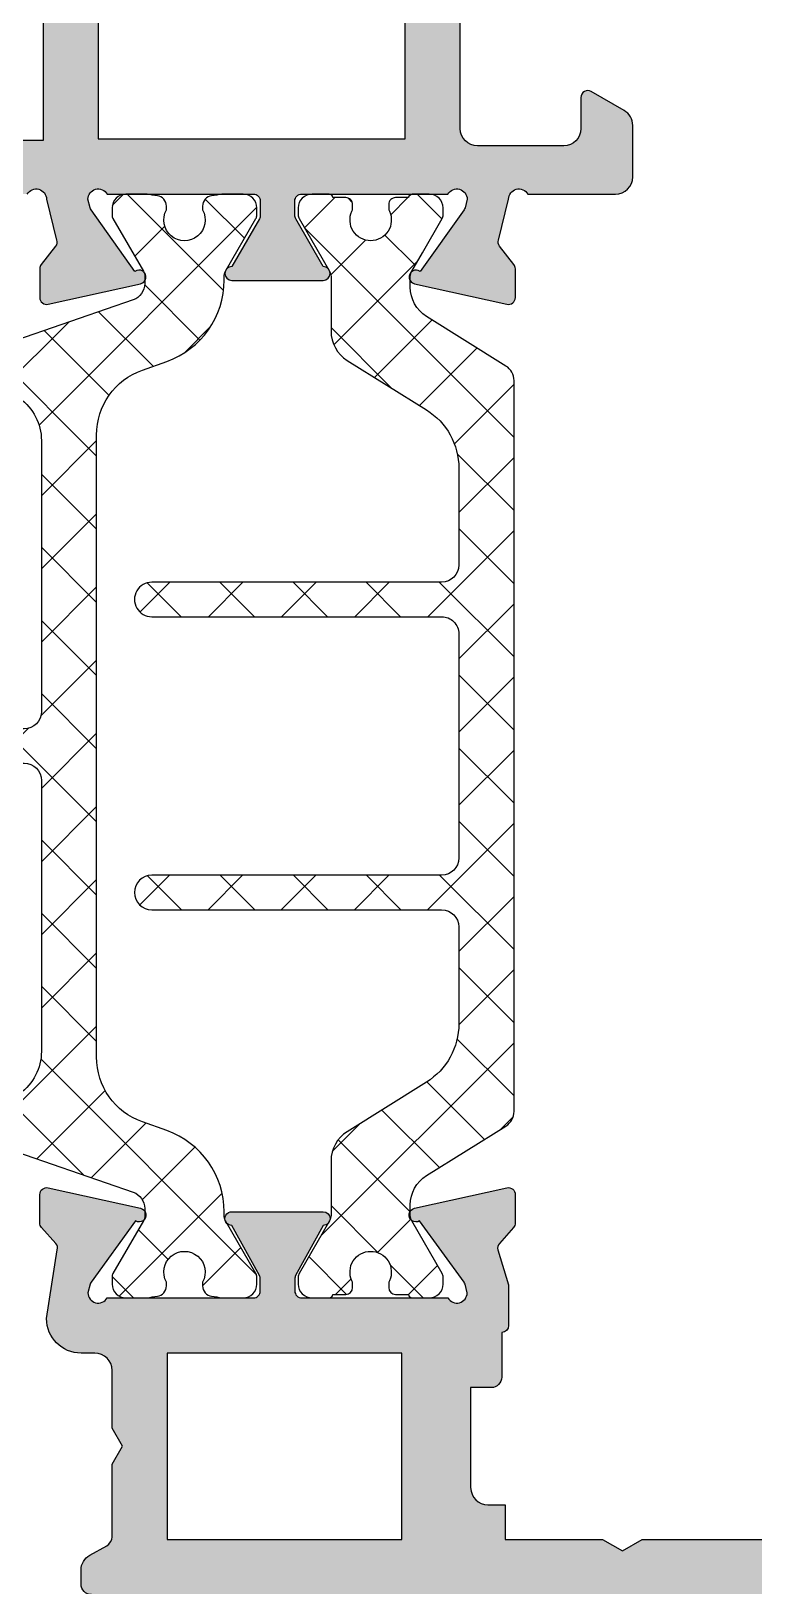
# Model space of a CAD drawing. Header units: millimetres. Extents: x -158 to 6343, y 4572 to 7765.
# Drawn here: x 625.61 to 646.58, y 7187.71 to 7232.78 of the extents above; entities that cross this region are included whole.
import ezdxf

# ---------------------------------------------------------------- set-up
doc = ezdxf.new("R2010")
doc.units = ezdxf.units.MM
doc.header["$LTSCALE"] = 0.2
for name, color, linetype in [('REYNAERS', 7, 'Continuous'), ('RI-HATCH-P', 7, 'Continuous'), ('RI-HATCH-PI', 4, 'Continuous'), ('RI-PROFILE', 7, 'Continuous')]:
    doc.layers.add(name, color=color, linetype=linetype)

# ---------------------------------------------------------------- blocks, each defined once
blk = doc.blocks.new('0020687b')
at = {"layer": 'RI-PROFILE'}
blk.add_lwpolyline([(-1.13686837721616e-13, -0.4999999999999032), (1.13686837721616e-13, -1.292893218813236, 0.1989123673796515), (0.1464466094068939, -1.64644660940657), (0.3535533905932198, -1.853553390592782, -0.198912367379718), (0.5, -2.207106781186229), (0.5000000000001137, -3.99999999999979), (-1.199999999817919, -3.999999999999562), (-1.735532172591093, -3.805082229618196, 0.2216946626429195), (-2.577552315916819, -3.878749446619639), (-3.249999999999886, -4.266987298040948, 0.7673269879789715), (-3, -5.199999999933115), (0.4999999999755573, -5.199999999999622, 0.4142135623786883), (1.800000000000182, -3.899999999999539), (1.800000000000068, -1.811324896595027, -0.4115167311707437), (2.300000000000068, -1.29999999999828), (12.3000000000003, -1.299999999990777, -0.414213562373095), (12.80000000000075, -1.799999999990436), (12.8000000000111, -16.09999999999443), (12.8000000000111, -16.09999999999443, -0.4142135623730784), (12.30000000001144, -16.5999999999948), (-3.497056274848006, -16.59999999999959, 0.517638090204696), (-4.251303508113978, -17.66666666666578, 0.2950206352850211), (-2.016666666666879, -19.39095649434015, 0.4388662299657777), (-1.800000000000068, -19.1916521486219), (-1.800000000000068, -18.61961524225649, 0.2679491924281567), (-1.950000000003001, -18.35980762113289, -0.7673269879748268), (-1.800000000000182, -17.79999999999953), (12.30000000001087, -17.7999999999953, -0.4142135623732948), (12.80000000001132, -18.2999999999953), (12.80000000001115, -26.0864344743404, -0.339443199361483), (12.42942868030678, -26.56939225377616), (7.44468558365832, -27.90526207114724, 0.3394431993611774), (7.000000000013124, -28.48481140646979, 0.49315775462022), (7.75531441636786, -29.06436074179144), (12.09995875200815, -27.9000320847949), (12.10002291867584, -29.30003208332434), (13.50002291720528, -29.29996791665642, 0.414213562373095), (14.00000000001312, -28.79994500051496), (13.99999999999977, -0.4999770833228778, 0.414200138164292), (13.50000000052455, 1.008704231253432e-11), (0.4999999999995453, 4.236611061969597e-13, 0.4142135623729618)], format="xyb", close=True, dxfattribs=at)
blk = doc.blocks.new('0020687')
at = {"layer": 'RI-HATCH-P'}
h = blk.add_hatch(color=256, dxfattribs=at)
h.dxf.hatch_style = 1
edge = h.paths.add_edge_path()
edge.add_line((-1.030286966852145e-13, -0.5187404623897081), (1.243449787580175e-13, -1.311633681203041))
edge.add_arc((0.5000000000002385, -1.311633681203), 0.5000000000001141, 180.0000000000047, 225.0000000000033)
edge.add_line((0.1464466094069046, -1.665187071796375), (0.3535533905932304, -1.872293852982587))
edge.add_arc((-8.626432901337466e-14, -2.225847243575955), 0.500000000000097, -8.981260180007666e-12, 45.000000000004206, ccw=False)
edge.add_line((0.5000000000000107, -2.225847243576034), (0.5000000000001243, -4.018740462389594))
edge.add_line((0.5000000000001243, -4.018740462389594), (-1.199999999817909, -4.018740462389367))
edge.add_line((-1.199999999817909, -4.018740462389367), (-1.735532172591082, -3.823822692008001))
edge.add_arc((-2.0775523159168, -4.763515312794049), 1.000000000000148, 70.00000000000009, 119.9999999999956)
edge.add_line((-2.577552315916808, -3.897489909009444), (-3.249999999999876, -4.285727760430753))
edge.add_arc((-2.999999999999946, -4.718740462322963), 0.4999999999999573, 119.9999999999935, 269.9999999999951)
edge.add_line((-2.999999999999989, -5.21874046232292), (0.499999999975568, -5.218740462389427))
edge.add_arc((0.5000000000002519, -3.918740462389486), 1.299999999999941, 269.9999999989121, 360.0000000000063)
edge.add_line((1.800000000000193, -3.918740462389344), (1.800000000000079, -1.830065358984832))
edge.add_arc((2.308029642686613, -1.826717676116341), 0.5080406724158959, 90.9056042522356, 180.3775475035984, ccw=False)
edge.add_line((2.300000000000079, -1.318740462388085), (12.30000000000031, -1.318740462380585))
edge.add_arc((12.3000000000007, -1.818740462380642), 0.5000000000000568, 4.558842192636803e-11, 90.00000000004559, ccw=False)
edge.add_line((12.80000000000076, -1.818740462380244), (12.8000000000111, -16.11874046238423))
edge.add_arc((12.30000000001107, -16.11874046238458), 0.5000000000000284, -89.99999999995771, 3.9108272176235914e-11, ccw=False)
edge.add_line((12.30000000001144, -16.6187404623846), (-3.497056274847999, -16.61874046238939))
edge.add_arc((-3.49705627484789, -17.41874046238958), 0.8000000000001855, 90.0000000000078, 199.471220634436)
edge.add_arc((-1.799999999999152, -16.81874046239059), 2.600000000000815, 199.4712206344453, 265.219808152779)
edge.add_arc((-2.000000000000063, -19.21039261101161), 0.2000000000000013, 265.21980815276, 359.9999999999715)
edge.add_line((-1.800000000000061, -19.21039261101171), (-1.800000000000061, -18.6383557046463))
edge.add_arc((-2.099999999994243, -18.63835570465637), 0.2999999999941818, 1.922920953054382e-09, 60.00000000128856)
edge.add_arc((-1.800000000000288, -18.11874046238915), 0.2999999999998105, 89.9999999999784, 239.99999999938228, ccw=False)
edge.add_line((-1.800000000000175, -17.81874046238934), (12.30000000001088, -17.8187404623851))
edge.add_arc((12.30000000001127, -18.31874046238516), 0.5000000000000568, 6.480149750132114e-12, 90.00000000004559, ccw=False)
edge.add_line((12.80000000001133, -18.3187404623851), (12.80000000001116, -26.1051749367302))
edge.add_arc((12.30000000001102, -26.10517493673071), 0.5000000000001386, -74.99772722975769, 5.832134775118902e-11, ccw=False)
edge.add_line((12.42942868030679, -26.58813271616597), (7.44468558365833, -27.92400253353705))
edge.add_arc((7.60000000001347, -28.50355186885947), 0.600000000000336, 105.0022727702591, 180.0000000000122)
edge.add_arc((7.600000000013149, -28.50355186885904), 0.6000000000000147, 180.0000000000536, 285.0022727702259)
edge.add_line((7.75531441636787, -29.08310120418124), (12.09995875200816, -27.91877254718471))
edge.add_line((12.09995875200816, -27.91877254718471), (12.10002291867585, -29.31877254571415))
edge.add_line((12.10002291867585, -29.31877254571415), (13.50002291720529, -29.31870837904622))
edge.add_arc((13.50000000053848, -28.81870837957157), 0.4999999999998267, 270.0026260565781, 360.0026260565782)
edge.add_line((14.00000000001313, -28.81868546290476), (13.99999999999978, -0.5187175457126862))
edge.add_arc((13.50000000052496, -0.51874046237972), 0.4999999999999991, 0.0026260566040062, 90.00000000004538)
edge.add_line((13.50000000052456, -0.01874046237972138), (0.4999999999995559, -0.01874046238938121))
edge.add_arc((0.5000000000000036, -0.5187404623894878), 0.5000000000001066, 90.0000000000513, 180.0000000000252)
blk.add_blockref('0020687b', (0, -0.01874046238981464))
blk = doc.blocks.new('0000771L')
at = {"layer": 'RI-HATCH-PI'}
h = blk.add_hatch(dxfattribs=at)
h.set_pattern_fill('_USER', color=256, scale=1.5, angle=45, style=0, double=1, pattern_type=0)
h.set_pattern_definition([(45, (-2.744036055404067, -250.6072429139832), (-1.060660171779821, 1.060660171779821), []), (135, (-2.744036055404067, -250.6072429139832), (-1.060660171779821, -1.060660171779821), [])])
h.paths.add_polyline_path([(-1.221007501593126, 26.14868742104905), (-0.5112406230107656, 26.40146833854164, 0.3172034444200635), (1.15000000000191, 28.7565655143528), (1.150000000001924, 28.86416697508094, -0.1316524975873717), (1.19019237886668, 29.01416697508122), (2.07320508075675, 30.54358983848336, 0.131652497587405), (2.099999999999994, 30.64358983848385), (2.099999999999994, 30.84999999999976, 0.4142135623730951), (1.700000000000017, 31.24999999999974), (1.118033988750603, 31.24999999999974, 0.04463227282278825), (1.082540846250667, 31.24682539682515, -0.01228680295397084), (0.7863281249999199, 31.20089361311632, 0.3768397148832004), (0.5250000000000199, 30.90339657769613), (0.5250000000000057, 30.79047375096527, -1.696140478029919), (-0.5249999999999488, 30.79047375096539), (-0.5249999999999915, 30.90339657769593, 0.3768397148830214), (-0.7863281250000478, 31.20089361311634, -0.01228680295389562), (-1.082540846248877, 31.24682539682495, 0.04463227282270655), (-1.118033988748476, 31.24999999999951), (-1.699999999999093, 31.24999999999974, 0.4142135623731891), (-2.099999999999909, 30.84999999999911), (-2.099999999999923, 30.64358983848727, 0.1316524975873226), (-2.073205080756742, 30.54358983848693), (-1.190192378864621, 29.01416697507984, -0.1316524975851595), (-1.15000000000002, 28.86416697508252), (-1.149999999998272, 28.65695085332744, -0.3201025237032824), (-1.487215922769649, 28.18419156552362), (-7.762784077233305, 26.02334016086036, 1), (-7.437215922776193, 25.0778215852612), (-6.138352231690401, 25.52505622000139, -0.515033843275231), (-4.150000000004638, 24.1067783566024), (-4.150000000004638, 16.24999999999963, -0.4142135623731006), (-4.650000000004648, 15.74999999999963), (-7.600000000004617, 15.74999999999968, 1), (-7.600000000004667, 14.74999999999985), (-4.650000000004656, 14.74999999999963, -0.4142135623730723), (-4.150000000004638, 14.24999999999957), (-4.150000000004638, 6.393221643397307, -0.5150338432752145), (-6.138352231690329, 4.974943779998299), (-7.437215922776127, 5.422178414738411, 1), (-7.762784077233255, 4.47665983913905), (-1.487215922769655, 2.315808434476093, -0.3201025237032925), (-1.149999999998272, 1.843049146672282), (-1.15000000000002, 1.635833024917172, -0.1316524975851625), (-1.190192378864624, 1.485833024919835), (-2.073205080756726, -0.04358983848719333, 0.1316524975873085), (-2.099999999999909, -0.1435898384875287), (-2.099999999999909, -0.3499999999993726, 0.4142135623732665), (-1.699999999999015, -0.750000000000032), (-1.118033988749292, -0.7499999999996909, 0.04463227282244023), (-1.082540846249611, -0.7468253968251268, -0.01228680295391404), (-0.7863281250001117, -0.7008936131166976, 0.3768397148834404), (-0.5249999999999915, -0.4033965776963555), (-0.5250000000000057, -0.2904737509655639, -1.696140478029919), (0.5249999999999488, -0.2904737509656776), (0.5250000000000057, -0.4033965776962525, 0.3768397148829306), (0.7863281250000078, -0.700893613116623, -0.01228680295391019), (1.082540846249159, -0.7468253968253435, 0.04463227282283065), (1.118033988748795, -0.7499999999999183), (1.69999999999996, -0.750000000000032, 0.4142135623731938), (2.100000000000023, -0.3499999999999908), (2.099999999999994, -0.1435898384862, 0.1316524975872054), (2.073205080756942, -0.04358983848632292), (1.190192378866577, 1.485833024918666, -0.1316524975872047), (1.150000000001924, 1.635833024918757), (1.15000000000191, 1.743434485646919, 0.3172034444200653), (-0.5112406230107762, 4.098531661458065), (-1.221007501589216, 4.351312578949258, -0.3172034444200455), (-2.549999999999728, 6.235390319598554), (-2.550000000003365, 24.26460968039932, -0.3172034444201555)])
at = {"layer": 'RI-PROFILE'}
blk.add_lwpolyline([(-7.762784077233235, 26.02334016086038, 1.000000000000064), (-7.43721592277619, 25.0778215852612), (-6.138352231690362, 25.5250562200014, -0.5150338432752222), (-4.150000000004638, 24.1067783566024), (-4.150000000004638, 16.24999999999963, -0.414213562373095), (-4.650000000004638, 15.74999999999963), (-7.600000000004613, 15.74999999999968, 0.9999999999999999), (-7.600000000004641, 14.74999999999985), (-4.650000000004638, 14.74999999999963, -0.4142135623730284), (-4.150000000004638, 14.24999999999963), (-4.150000000004638, 6.393221643397308, -0.5150338432752224), (-6.138352231690362, 4.97494377999831), (-7.437215922776076, 5.422178414738394, 1.000000000000072), (-7.762784077233235, 4.476659839139043), (-1.487215922769693, 2.315808434476108, -0.320102523701012), (-1.149999999998272, 1.843049146676461), (-1.15000000000002, 1.635833024919717, -0.1316524975874129), (-1.19019237886468, 1.48583302491974), (-2.073205080755997, -0.04358983848593123, 0.1316524975874486), (-2.099999999999909, -0.1435898384861813), (-2.099999999999909, -0.3499999999995991, 0.4142135623723874), (-1.699999999999989, -0.7500000000000311), (-1.118033988749943, -0.74999999999969, 0.04463227282279933), (-1.082540846249969, -0.7468253968251899, -0.0122868029539525), (-0.7863281249995424, -0.7008936131166221, 0.3768397148831335), (-0.5249999999999915, -0.4033965776961024), (-0.5250000000000057, -0.290473750965563, -1.696140478029919), (0.5249999999999488, -0.2904737509656767), (0.5250000000000057, -0.4033965776961024, 0.3768397148830993), (0.7863281250000398, -0.7008936131166221, -0.01228680295395212), (1.082540846250197, -0.746825396825531, 0.04463227282291191), (1.118033988749914, -0.7499999999999174), (1.700000000000017, -0.7500000000000311, 0.4142135623731054), (2.100000000000023, -0.3500000000000538), (2.099999999999994, -0.1435898384862382, 0.1316524975874124), (2.073205080756878, -0.04358983848621545), (1.190192378865959, 1.48583302491974, -0.1316524975874498), (1.150000000001924, 1.635833024920285), (1.15000000000191, 1.743434485647268, 0.3172034444202084), (-0.511240623012327, 4.09853166145862), (-1.221007501589611, 4.351312578949401, -0.3172034444200902), (-2.549999999999727, 6.235390319599301), (-2.550000000003365, 24.26460968039933, -0.3172034444201574), (-1.221007501593107, 26.14868742104906), (-0.511240623012327, 26.40146833854109, 0.3172034444202195), (1.15000000000191, 28.75656551435256), (1.150000000001924, 28.86416697507942, -0.1316524975874378), (1.190192378865959, 29.01416697507997), (2.073205080757802, 30.54358983848519, 0.1316524975874002), (2.099999999999994, 30.64358983848595), (2.099999999999994, 30.84999999999976, 0.414213562373095), (1.700000000000017, 31.24999999999974), (1.118033988749914, 31.24999999999974, 0.04463227282288599), (1.082540846249913, 31.24682539682501, -0.01228680295395267), (0.7863281249995993, 31.20089361311627, 0.3768397148831936), (0.5250000000000199, 30.90339657769581), (0.5250000000000057, 30.79047375096527, -1.696140478029919), (-0.5249999999999488, 30.79047375096539), (-0.5249999999999915, 30.90339657769581, 0.3768397148830991), (-0.7863281250000114, 31.20089361311633, -0.01228680295395267), (-1.082540846250211, 31.24682539682518, 0.04463227282281151), (-1.118033988749914, 31.24999999999951), (-1.699999999999989, 31.24999999999974, 0.4142135623723874), (-2.099999999999909, 30.84999999999931), (-2.099999999999923, 30.64358983848589, 0.1316524975874577), (-2.073205080755997, 30.54358983848564), (-1.190192378864694, 29.01416697507997, -0.1316524975874249), (-1.15000000000002, 28.86416697507999), (-1.149999999998272, 28.65695085332325, -0.3201025237009971), (-1.487215922769693, 28.1841915655236)], format="xyb", close=True, dxfattribs=at)
blk = doc.blocks.new('0000868R')
at = {"layer": 'RI-HATCH-PI'}
h = blk.add_hatch(dxfattribs=at)
h.set_pattern_fill('_USER', color=256, scale=1.5, angle=45, style=0, double=1, pattern_type=0)
h.set_pattern_definition([(45, (-42.09515143727123, -124.3601148379411), (-1.060660171779821, 1.060660171779821), []), (135, (-42.09515143727123, -124.3601148379411), (-1.060660171779821, -1.060660171779821), [])])
edge = h.paths.add_edge_path()
edge.add_arc((4.183202925604512, 12.75330212208414), 0.5000000000000071, -89.99999999999602, 0, ccw=False)
edge.add_line((4.183202925604547, 12.25330212208414), (-4.224997074396171, 12.25330212208365))
edge.add_arc((-4.22499707439615, 11.75330212208365), 0.5, 90.00000000000244, 270.0000000000024)
edge.add_line((-4.224997074396128, 11.25330212208365), (4.18320292560459, 11.25330212208408))
edge.add_arc((4.183202925604633, 10.75330212208408), 0.4999999999999892, 0, 90.00000000000489, ccw=False)
edge.add_line((4.683202925604618, 10.75330212208408), (4.683202925604476, 7.951241797368738))
edge.add_arc((2.683202925604476, 7.951241797368823), 2, 301.99999999999886, 359.99999999999756, ccw=False)
edge.add_line((3.743041454070848, 6.255145605055958), (1.445083661371115, 4.819222208416761))
edge.add_arc((1.975002925604329, 3.971174112260314), 1.000000000000022, 121.9999999999998, 180)
edge.add_line((0.9750029256043078, 3.971174112260314), (0.9750029256042865, 2.385832991437269))
edge.add_arc((0.675002925604339, 2.385832991437283), 0.2999999999999474, 330.00000000000256, 359.9999999999973, ccw=False)
edge.add_line((0.9348105467396337, 2.23583299143732), (0.05179784484751337, 0.7064101280312514))
edge.add_arc((0.2250029256044002, 0.6064101280312428), 0.2000000000000028, 149.9999999999977, 179.9999999999959)
edge.add_line((0.02500292560439732, 0.606410128031257), (0.02500292560443285, 0.3999999665174983))
edge.add_arc((0.4250029256044101, 0.3999999665174983), 0.3999999999999773, 180, 270.0000000000061)
edge.add_line((0.4250029256044527, -3.348247901158174e-08), (0.9250029256043533, -3.34824363790176e-08))
edge.add_arc((0.9250029256044527, 0.09999996651755794), 0.09999999999999415, 269.999999999943, 360)
edge.add_line((1.025002925604447, 0.09999996651755794), (1.400002925604454, 0.09999996651755794))
edge.add_arc((1.400002925604426, 0.299999966517575), 0.2000000000000171, 270.0000000000081, 360.000000000004)
edge.add_line((1.600002925604443, 0.2999999665175892), (1.600002925604429, 0.4118062350558347))
edge.add_arc((1.400002925604333, 0.4118062350558489), 0.2000000000000952, 359.999999999996, 385.0078332346868)
edge.add_arc((2.125002925604406, 0.7499999665176489), 0.6000000000000065, 90.00000000000472, 205.0078332346888, ccw=False)
edge.add_arc((2.125002925604392, 0.7499999665176347), 0.6000000000000267, -25.00783323468329, 90.00000000000341, ccw=False)
edge.add_arc((2.850002925604464, 0.41180623505592), 0.2000000000000381, 154.9921667653191, 179.9999999999959)
edge.add_line((2.650002925604426, 0.4118062350559342), (2.65000292560444, 0.2999999665176603))
edge.add_arc((2.850002925604436, 0.2999999665176745), 0.1999999999999957, 180.0000000000041, 270.0000000000061)
edge.add_line((2.850002925604457, 0.09999996651767162), (3.225002925604457, 0.09999996651772847))
edge.add_arc((3.325002925604466, 0.09999996651772847), 0.1000000000000085, 180, 270)
edge.add_line((3.325002925604466, -3.348228005961573e-08), (3.825002925604466, -3.348228005961573e-08))
edge.add_arc((3.825002925604387, 0.399999966517754), 0.4000000000000377, 270.0000000000112, 360.000000000004)
edge.add_line((4.225002925604429, 0.3999999665177825), (4.225002925604414, 0.6064101280315555))
edge.add_arc((4.025002925604461, 0.606410128031527), 0.1999999999999531, 8.142219984548513e-12, 30.00000000001494)
edge.add_line((4.198208006361284, 0.7064101280315498), (3.315195304468972, 2.235832991437036))
edge.add_arc((3.575002925604245, 2.385832991437056), 0.299999999999962, 179.9999999999973, 210.0000000000088, ccw=False)
edge.add_line((3.275002925604284, 2.38583299143707), (3.275002925604255, 2.696263293918918))
edge.add_arc((4.275002925604234, 2.696263293918889), 0.9999999999999787, 121.99999999999889, 179.9999999999984, ccw=False)
edge.add_line((3.745083661371055, 3.544311390075308), (6.048162557721042, 4.983434807433582))
edge.add_arc((5.783202925604449, 5.407458855511777), 0.4999999999999914, 302.0000000000002, 360)
edge.add_line((6.283202925604442, 5.407458855511777), (6.283202925604684, 26.59235736146468))
edge.add_arc((5.783202925604698, 26.59235736146468), 0.4999999999999858, 0, 58.00000000000052)
edge.add_line((6.048162557721284, 27.01638140954287), (3.745083661371325, 28.45550482690115))
edge.add_arc((4.275002925604554, 29.30355292305757), 1.000000000000014, 179.9999999999984, 237.99999999999858, ccw=False)
edge.add_line((3.275002925604539, 29.30355292305759), (3.275002925604568, 29.61398322553944))
edge.add_arc((3.575002925604537, 29.61398322553941), 0.2999999999999687, 149.9999999999834, 179.9999999999946, ccw=False)
edge.add_line((3.31519530446927, 29.76398322553948), (3.625002925604633, 30.3005857659177))
edge.add_line((3.625002925604633, 30.3005857659177), (4.198208006361611, 31.29340608894498))
edge.add_arc((4.025002925604731, 31.39340608894497), 0.1999999999999959, 330.0000000000002, 360.0000000000081)
edge.add_line((4.225002925604727, 31.393406088945), (4.225002925604755, 31.59981625045876))
edge.add_arc((3.825002925604757, 31.59981625045873), 0.3999999999999986, 4.071109992273316e-12, 89.99999999999491)
edge.add_line((3.825002925604792, 31.99981625045874), (3.325002925604792, 31.99981625045879))
edge.add_arc((3.325002925604778, 31.89981625045883), 0.0999999999999801, 89.99999999999186, 180)
edge.add_line((3.225002925604798, 31.89981625045883), (2.850002925604784, 31.89981625045885))
edge.add_arc((2.850002925604763, 31.69981625045887), 0.1999999999999957, 89.99999999999389, 180)
edge.add_line((2.650002925604767, 31.69981625045887), (2.650002925604753, 31.58800998192061))
edge.add_arc((2.850002925604755, 31.58800998192064), 0.2000000000000028, 180.0000000000082, 205.0078332346852)
edge.add_arc((2.125002925604711, 31.24981625045893), 0.6000000000000263, -90.00000000000398, 25.007833234681925, ccw=False)
edge.add_arc((2.12500292560474, 31.24981625045891), 0.6000000000000046, 154.9921667653085, 269.99999999999324, ccw=False)
edge.add_arc((1.400002925604731, 31.58800998192069), 0.2000000000000239, 334.9921667653174, 360.0000000000081)
edge.add_line((1.600002925604755, 31.58800998192072), (1.60000292560477, 31.69981625045898))
edge.add_arc((1.400002925604774, 31.69981625045898), 0.1999999999999957, 0, 89.99999999999594)
edge.add_line((1.400002925604788, 31.89981625045897), (1.025002925604781, 31.89981625045903))
edge.add_arc((0.9250029256048364, 31.899816250459), 0.09999999999994458, 1.628443996910223e-11, 90.0000000000814)
edge.add_line((0.9250029256046943, 31.99981625045893), (0.4250029256047938, 31.99981625045905))
edge.add_arc((0.4250029256047299, 31.59981625045907), 0.3999999999999772, 89.99999999999085, 179.9999999999959)
edge.add_line((0.02500292560475259, 31.5998162504591), (0.02500292560472417, 31.39340608894534))
edge.add_arc((0.2250029256047767, 31.39340608894531), 0.2000000000000526, 179.9999999999919, 209.9999999999906)
edge.add_line((0.05179784484783312, 31.29340608894532), (0.9348105467399108, 29.76398322553922))
edge.add_arc((0.6750029256045664, 29.61398322553924), 0.3000000000000045, 0, 29.99999999999511, ccw=False)
edge.add_line((0.9750029256045707, 29.61398322553924), (0.9750029256045778, 28.02864210471614))
edge.add_arc((1.975002925604485, 28.02864210471617), 0.9999999999999076, 180.0000000000016, 238.0000000000021)
edge.add_line((1.445083661371363, 27.18059400855981), (3.743041454071033, 25.74467061192055))
edge.add_arc((2.683202925604618, 24.04857441960769), 2.000000000000013, -7.958078640513122e-13, 58.000000000000114, ccw=False)
edge.add_line((4.683202925604633, 24.04857441960766), (4.683202925604618, 21.24936269339801))
edge.add_arc((4.183202925604618, 21.24936269339801), 0.5, -89.99999999999682, 0, ccw=False)
edge.add_line((4.183202925604647, 20.74936269339801), (-4.224997074396086, 20.74936269339759))
edge.add_arc((-4.224997074396065, 20.24936269339759), 0.5, 90.00000000000244, 270.0000000000032)
edge.add_line((-4.224997074396036, 19.74936269339759), (4.183202925604675, 19.74936269339801))
edge.add_arc((4.183202925604711, 19.24936269339801), 0.4999999999999941, 0, 90.00000000000409, ccw=False)
edge.add_line((4.683202925604704, 19.24936269339801), (4.683202925604519, 12.75330212208414))
at = {"layer": 'RI-PROFILE'}
blk.add_lwpolyline([(4.683202925604519, 12.75330212208414, -0.4142135623730716), (4.183202925604547, 12.25330212208414), (-4.224997074396171, 12.25330212208365, 0.9999999999999963), (-4.224997074396128, 11.25330212208365), (4.18320292560459, 11.25330212208408, -0.4142135623731243), (4.683202925604618, 10.75330212208408), (4.683202925604476, 7.951241797368738, -0.2586175843558832), (3.743041454070848, 6.255145605055958), (1.445083661371115, 4.819222208416761, 0.2586175843558911), (0.9750029256043078, 3.971174112260314), (0.9750029256042865, 2.385832991437269, -0.1316524975873713), (0.9348105467396337, 2.23583299143732), (0.05179784484751337, 0.7064101280312514, 0.1316524975873879), (0.02500292560439732, 0.606410128031257), (0.02500292560443285, 0.3999999665174983, 0.4142135623731221), (0.4250029256044527, -3.348247901158174e-08), (0.9250029256043533, -3.34824363790176e-08, 0.4142135623733874), (1.025002925604447, 0.09999996651755794), (1.400002925604454, 0.09999996651755794, 0.4142135623730742), (1.600002925604443, 0.2999999665175892), (1.600002925604429, 0.4118062350558347, 0.109552400694139), (1.581252925604417, 0.4963546679213238, -0.5486632536580998), (2.125002925604356, 1.349999966517657, -0.5486632536581095), (2.668752925604423, 0.4963546679213522, 0.1095524006940769), (2.650002925604426, 0.4118062350559342), (2.65000292560444, 0.2999999665176603, 0.4142135623731159), (2.850002925604457, 0.09999996651767162), (3.225002925604457, 0.09999996651772847, 0.414213562373095), (3.325002925604466, -3.348228005961573e-08), (3.825002925604466, -3.348228005961573e-08, 0.4142135623730586), (4.225002925604429, 0.3999999665177825), (4.225002925604414, 0.6064101280315555, 0.1316524975874282), (4.198208006361284, 0.7064101280315498), (3.315195304468972, 2.235832991437036, -0.1316524975874454), (3.275002925604284, 2.38583299143707), (3.275002925604255, 2.696263293918918, -0.2586175843558879), (3.745083661371055, 3.544311390075308), (6.048162557721042, 4.983434807433582, 0.2586175843558874), (6.283202925604442, 5.407458855511777), (6.283202925604684, 26.59235736146468, 0.2586175843558911), (6.048162557721284, 27.01638140954287), (3.745083661371325, 28.45550482690115, -0.2586175843558903), (3.275002925604539, 29.30355292305759), (3.275002925604568, 29.61398322553944, -0.1316524975874453), (3.31519530446927, 29.76398322553948), (3.625002925604633, 30.3005857659177), (4.198208006361611, 31.29340608894498, 0.1316524975874282), (4.225002925604727, 31.393406088945), (4.225002925604755, 31.59981625045876, 0.4142135623730586), (3.825002925604792, 31.99981625045874), (3.325002925604792, 31.99981625045879, 0.414213562373095), (3.225002925604798, 31.89981625045883), (2.850002925604784, 31.89981625045885, 0.4142135623731159), (2.650002925604767, 31.69981625045887), (2.650002925604753, 31.58800998192061, 0.1095524006940769), (2.66875292560475, 31.5034615490552, -0.548663253658111), (2.125002925604669, 30.64981625045891, -0.5486632536580986), (1.581252925604758, 31.50346154905526, 0.109552400694139), (1.600002925604755, 31.58800998192072), (1.60000292560477, 31.69981625045898, 0.4142135623730742), (1.400002925604788, 31.89981625045897), (1.025002925604781, 31.89981625045903, 0.4142135623733874), (0.9250029256046943, 31.99981625045893), (0.4250029256047938, 31.99981625045905, 0.4142135623731211), (0.02500292560475259, 31.5998162504591), (0.02500292560472417, 31.39340608894534, 0.131652497587388), (0.05179784484783312, 31.29340608894532), (0.9348105467399108, 29.76398322553922, -0.1316524975873717), (0.9750029256045707, 29.61398322553924), (0.9750029256045778, 28.02864210471614, 0.258617584355891), (1.445083661371363, 27.18059400855981), (3.743041454071033, 25.74467061192055, -0.2586175843558948), (4.683202925604633, 24.04857441960766), (4.683202925604618, 21.24936269339801, -0.414213562373078), (4.183202925604647, 20.74936269339801), (-4.224997074396086, 20.74936269339759, 1.000000000000004), (-4.224997074396036, 19.74936269339759), (4.183202925604675, 19.74936269339801, -0.4142135623731186), (4.683202925604704, 19.24936269339801)], format="xyb", close=True, dxfattribs=at)
blk = doc.blocks.new('4I30102')
at = {"layer": 'RI-PROFILE'}
blk.add_lwpolyline([(-6.299999794276179, 11.08038455200395), (-6.299999794277547, 1.550003835459957), (-9.299999794276694, 1.550003835459957)], dxfattribs=at)
blk.add_lwpolyline([(-6.759807459872441, -9.244797993801512e-08, -0.7673269879809633), (-6.199999838736979, -0.150000092446593), (-5.907614486358064, -1.330528097433792, -0.2446984432289503), (-5.941273091582339, -1.512134769630229), (-6.352431276542866, -2.038394414191437, 0.1726182030107099), (-6.397106026448519, -2.164833985290279), (-6.397105129500751, -2.999120162001368, 0.4796141994128025), (-6.151406732034452, -3.191313611058156), (-3.472119815939784, -2.597326979982718, 1.238312160148291), (-3.635239256130667, -2.241941444553966), (-4.909501899771335, -0.4554951671726784, -0.08089726198603013), (-4.937939809290306, -0.3978289475487671), (-4.999999838730851, -0.1500053755270336, -0.7673269879573191), (-4.4401923788621, -4.773689173731555e-06), (-0.1999999907011514, -2.150217177643299e-07, -0.4142135623889116), (2.150217071061888e-07, -0.1999999907119481), (6.627078548149257e-07, -0.6164101615123698, -0.13165249757361), (-0.02679414902491573, -0.7164101903217173), (-0.8256086272139171, -2.10000088762235, 0.9999976386623667), (-0.8256091417057476, -2.50000088762102), (1.825609571749162, -2.50000088762102, 0.9999976386620827), (1.825609057257331, -2.10000088762235), (1.02679457906833, -0.7164101903217173, -0.1316524975736462), (0.9999997673355594, -0.6164101615123698), (1.000000215021707, -0.1999999907119516, -0.4142135623889118), (1.200000420744566, -2.150217213170436e-07), (5.440192808905515, -4.773689177284268e-06, -0.7673269879572814), (6.000000268774265, -0.1500053755270372), (5.937940239333606, -0.3978289475488239, -0.08089726198603046), (5.909502329814806, -0.4554951671726784), (4.635239686174025, -2.241941444553966, 1.238312160148291), (4.472120245983142, -2.597326979982775), (7.151407162077753, -3.191313611058213, 0.4796141994128006), (7.397105559544165, -2.999120162001425), (7.39710645649199, -2.164833985290279, 0.1726182030107085), (7.352431706586167, -2.038394414191494), (6.941273521625639, -1.512134769630286, -0.2446984432289703), (6.907614916401421, -1.330528097433906), (7.200000268780165, -0.1500001999575105, -0.7673269879809355), (7.759807889915571, -1.99958783753118e-07), (10.30000020572282, -2.05721455870389e-07, 0.4142135623729951), (10.80000020572276, 0.4999997942786578), (10.80000020572276, 1.991709417413396, 0.2679491924311805), (10.55000020572265, 2.424722119305663), (9.600000205722715, 2.973204875035428, 0.5773502691893887), (9.30000020572276, 2.799999794278499), (9.30000020572276, 1.89999979427909, -0.414213562373095), (8.80000020572276, 1.39999979427909), (6.30000020572276, 1.39999979427909, -0.414213562373095), (5.80000020572276, 1.89999979427909), (5.800009201371601, 5.330384551983961)], format="xyb", dxfattribs=at)
blk.add_lwpolyline([(4.200000205722908, 1.599999794278965), (4.20000020572337, 30.09999979427885), (-4.699999794276721, 30.09999979427885), (-4.699999794276728, 1.599999794278968)], close=True, dxfattribs=at)
blk = doc.blocks.new('4E30102')
at = {"layer": 'RI-PROFILE'}
blk.add_lwpolyline([(3.900000000002962, 13.60000000000407, -0.414213562373761), (3.60000000000278, 13.90000000000493), (3.600000000003689, 14.3057983255065, -0.2723753441438977), (3.857178534413521, 14.74287696356539), (4.345357470363211, 15.01408748353669, 0.2723753441257345), (4.500000000003325, 15.27652100470284), (4.500000000003325, 17.38038621941002), (4.800000000003507, 17.90000146168058), (4.500000000003325, 18.41961670395137), (4.500000000005144, 20.09999999999952, 0.414213562373095), (4.000000000005144, 20.59999999999952), (3.600000000004599, 20.59999999999952, -0.4142135623728619), (2.600000000004599, 21.60000000000043), (2.910225128372673, 23.58887717547777, 0.2631925988207475), (2.867635902068884, 23.7811301328697), (2.456571383980787, 24.23795703516402, -0.18525640820099), (2.405243108869996, 24.37173565161124), (2.405243108869996, 25.19606560550375, -0.4796563285019602), (2.6485310316572, 25.39132480692781), (5.327820600900537, 24.79734060975165, -1.178331541214416), (5.18086582384845, 24.43104578829077), (3.891255217695885, 22.65604906553421, 0.08309359224700429), (3.861797665378305, 22.59696635602035), (3.800000000001688, 22.34999999999975, 0.7673269879755137), (4.359807621129818, 22.19999999999988), (8.600000000005508, 22.19999999999806, 0.414213562374427), (8.800000000004417, 22.39999999999788), (8.800000000004417, 22.74859206136905, 0.1264643973335883), (8.775210092850699, 22.84503594849964), (7.974329353149784, 24.29999999999843, -1.000000000011369), (7.974329353150694, 24.69999999999897), (10.62567064686178, 24.69999999999806, -0.9999999999886312), (10.62567064686087, 24.29999999999752), (9.824789907159044, 22.84503594849964, 0.1264643973347382), (9.800000000005326, 22.74859206136905), (9.800000000005326, 22.39999999999788, 0.4142135623754259), (10.00000000000514, 22.19999999999806), (14.2401923788681, 22.19999999999693, 0.767326987974171), (14.80000000000169, 22.34999999999975), (14.73820233462325, 22.59696635602126, 0.08309359224737532), (14.70874478230658, 22.65604906553524), (13.41913417616311, 24.43104578827622, -1.178331541217745), (13.27217939910193, 24.79734060975256), (15.95146896834527, 25.39132480692871, -0.4796563285019602), (16.19475689113247, 25.19606560550466), (16.19475689113247, 24.37173565161215, -0.185256408201137), (16.14342861602168, 24.23795703516482), (15.73236409793267, 23.78113013287049, 0.2631925988212488), (15.68977487162979, 23.58887717547868), (16.0000000000106, 22.57417650200814), (16.0000000000106, 21.92630117483447), (16.0000000000106, 21.4000014616817, -0.414213562373095), (15.80000000001078, 21.20000146168165), (15.80000000000987, 19.89998224306357, -0.4142135623742048), (15.50000000000969, 19.59998224306407), (14.90000096603094, 19.59998224306407), (14.90000096607096, 16.70000146156924, 0.4142135623679005), (15.40000096606914, 16.20000146157629), (15.90000096607733, 16.20000146157492), (15.90000096607824, 15.20000146157106), (18.72200075799506, 15.2000014615706), (19.30000000004443, 14.86629344358182), (19.87799924209472, 15.20000146157083), (24.40000000004571, 15.20000146156606)], format="xyb", dxfattribs=at)
blk.add_lwpolyline([(12.89998250837712, 15.20000146167929), (12.89998250837712, 20.60000146168188), (6.100000000000051, 20.60000146168188), (6.100000000000051, 15.20000146167929)], close=True, dxfattribs=at)
blk = doc.blocks.new('4030102b', base_point=(104.1181761770932, -8.438798130336409))
for name, p in [('4I30102', (112.9181756575203, 45.76120353705453)), ('0000771L', (110.7181761770982, 14.51120186966209)), ('0000868R', (113.9931732514947, 13.76120186966115)), ('4E30102', (104.1181761770937, -8.43879959201648))]:
    blk.add_blockref(name, p)
blk = doc.blocks.new('4030102')
at = {"layer": 'RI-HATCH-P', "transparency": 33554687}
h = blk.add_hatch(color=256, dxfattribs=at)
h.dxf.hatch_style = 1
h.paths.add_polyline_path([(12.99999968614976, 55.80000146167006), (12.99999968615023, 84.30000146166995), (4.099999686150142, 84.30000146166995), (4.099999686150127, 55.80000146167006)], flags=16)
edge = h.paths.add_edge_path()
edge.add_line((14.70950181024166, 53.74450650021841), (13.43523916660088, 51.95806022283713))
edge.add_arc((13.31540785910312, 51.79793384229926), 0.2000000000019531, 53.19048705328616, 257.4999384066084)
edge.add_line((13.27211972641, 51.60267468740832), (15.95140664250461, 51.00868805633288))
edge.add_arc((15.9971192424984, 51.20339552326323), 0.2000015986851711, 256.7876232195745, 359.2797737206845)
edge.add_line((16.19710503997102, 51.20088150538967), (16.19710593691885, 52.03516768210081))
edge.add_arc((15.99710473003151, 52.03561370790074), 0.200001704231252, 359.8722240034369, 399.047345468203)
edge.add_line((16.15243118701302, 52.1616072531996), (15.74127300205249, 52.68786689776081))
edge.add_arc((15.89887528515442, 52.81099902338626), 0.1999999999999527, 162.9999384007743, 217.99993840076, ccw=False)
edge.add_line((15.70761439682828, 52.86947356995719), (15.99999974920702, 54.05000146743358))
edge.add_arc((16.29999974920669, 54.05000146743368), 0.2999999999996703, 29.999999999734428, 180.000000000019, ccw=False)
edge.add_line((16.55980737034243, 54.20000146743231), (19.09999968614967, 54.20000146166964))
edge.add_arc((19.0999996861495, 54.70000146166975), 0.5000000000001137, 270.0000000000196, 360)
edge.add_line((19.59999968614962, 54.70000146166975), (19.59999968614962, 56.19171108480449))
edge.add_arc((19.09999968614962, 56.19171108480447), 0.5, 2.442665995363981e-12, 60.00000000001522)
edge.add_line((19.3499996861495, 56.62472378669676), (18.39999968614957, 57.17320654242652))
edge.add_arc((18.29999968614965, 57.00000146166956), 0.2000000000000285, 60.00000000003009, 179.9999999999898)
edge.add_line((18.09999968614962, 57.00000146166959), (18.09999968614962, 56.10000146167018))
edge.add_arc((17.59999968614962, 56.10000146167018), 0.5, -90, 0, ccw=False)
edge.add_line((17.59999968614962, 55.60000146167018), (15.09999968614962, 55.60000146167018))
edge.add_arc((15.09999968614962, 56.10000146167018), 0.5, 180, 270, ccw=False)
edge.add_line((14.59999968614962, 56.10000146167018), (14.60000868179846, 59.53038621937505))
edge.add_line((14.60000868179846, 59.53038621937505), (14.29999968614995, 60.05000146166821))
edge.add_line((14.29999968614995, 60.05000146166821), (14.59996245937192, 60.56955222526786))
edge.add_line((14.59996245937192, 60.56955222526786), (14.60057625077805, 63.60056839888068))
edge.add_arc((15.10057624184611, 63.60047388969507), 0.500000000000052, 89.9891700450201, 179.9891700450144, ccw=False)
edge.add_line((15.10067075103167, 64.10047388076313), (17.59999968615013, 64.1000014616701))
edge.add_arc((17.59999968615013, 63.6000014616701), 0.5, -7.958078640513122e-13, 90, ccw=False)
edge.add_line((18.09999968615013, 63.6000014616701), (18.09999968615013, 62.3000014616702))
edge.add_arc((18.29999968615014, 62.30000146167018), 0.2000000000000171, 179.9999999999959, 299.9999999999765)
edge.add_line((18.39999968615008, 62.12679638091324), (19.34999968615001, 62.67527913664303))
edge.add_arc((19.09999968615008, 63.10829183853534), 0.5000000000000424, 299.9999999999878, 360.0000000000016)
edge.add_line((19.59999968615013, 63.10829183853536), (19.59999968615014, 66.69171108480498))
edge.add_arc((19.09999968615014, 66.6917110848048), 0.5, 2.116977195982116e-11, 60.00000000000028)
edge.add_line((19.34999968615014, 67.12472378669702), (18.39999968614941, 67.67320654242724))
edge.add_arc((18.29999968614933, 67.50000146167133), 0.1999999999991898, 59.99999999983967, 180.0000000002605)
edge.add_line((18.09999968615014, 67.50000146167042), (18.09999968615013, 66.40000146167029))
edge.add_arc((17.59999968615001, 66.40000146167017), 0.5000000000001137, -89.99999999998698, 1.3017142919125035e-11, ccw=False)
edge.add_line((17.59999968615013, 65.90000146167006), (15.09999968615013, 65.90000146167006))
edge.add_arc((15.09999968615013, 66.40000146167006), 0.5, 180, 270, ccw=False)
edge.add_line((14.59999968615013, 66.40000146167006), (14.59999968614918, 74.38038621940026))
edge.add_line((14.59999968614918, 74.38038621940026), (14.29999968614996, 74.9000014616698))
edge.add_line((14.29999968614996, 74.9000014616698), (14.59999968614923, 75.41961670393911))
edge.add_line((14.59999968614923, 75.41961670393911), (14.59999968615014, 84.10000146166962))
edge.add_line((14.59999968615014, 84.10000146166962), (18.09999968615014, 84.10000146166962))
edge.add_line((18.09999968615014, 84.10000146166962), (18.09999968615014, 81.88633691899949))
edge.add_line((18.09999968615014, 81.88633691899949), (18.76997977065187, 81.70681629641248))
edge.add_arc((18.82174357967244, 81.90000146166804), 0.199999999997837, 254.9999999998142, 299.9999999998479)
edge.add_line((18.9217435796709, 81.72679638091276), (19.34999968615014, 81.9740501592706))
edge.add_arc((19.09999968615014, 82.40706286116283), 0.5000000000000041, 299.9999999999997, 359.9999999999788)
edge.add_line((19.59999968615014, 82.40706286116264), (19.59999968615014, 85.4000014616698))
edge.add_arc((19.09999968615014, 85.4000014616698), 0.5, 0, 90)
edge.add_line((19.09999968615014, 85.9000014616698), (-19.00000031384931, 85.9000014616698))
edge.add_arc((-19.00000031384931, 85.4000014616698), 0.5, 90, 180)
edge.add_line((-19.50000031384931, 85.4000014616698), (-19.50000031384931, 82.40000146166253))
edge.add_arc((-19.00000031384977, 82.40000146166389), 0.4999999999995453, 180.0000000001563, 270.0000000002084)
edge.add_line((-19.00000031384795, 81.90000146166435), (-17.70000031385504, 81.90000146167071))
edge.add_arc((-17.70000031385595, 82.30000146167149), 0.4000000000007731, 270.0000000001303, 360.0000000001629)
edge.add_line((-17.30000031385518, 82.30000146167262), (-17.30000031385677, 82.7000014616718))
edge.add_line((-17.30000031385677, 82.7000014616718), (-18.30000031384995, 82.70000146166498))
edge.add_line((-18.30000031384995, 82.70000146166498), (-18.30000031384859, 84.70000146168005))
edge.add_line((-18.30000031384859, 84.70000146168005), (-12.80000031384949, 84.70000146167027))
edge.add_line((-12.80000031384949, 84.70000146167027), (-12.80000031385677, 82.70000146167953))
edge.add_line((-12.80000031385677, 82.70000146167953), (-13.80000031385677, 82.70000146167772))
edge.add_line((-13.80000031385677, 82.70000146167772), (-13.80000031385632, 82.30000146167808))
edge.add_arc((-13.40000031385662, 82.30000146167814), 0.399999999999693, 180.0000000000082, 270.0000000001221)
edge.add_line((-13.40000031385577, 81.90000146167844), (-11.40000031385486, 81.90000146168117))
edge.add_arc((-11.40000031385583, 82.40000146168123), 0.5000000000000568, 270.0000000001107, 360.0000000001498)
edge.add_line((-10.90000031385577, 82.40000146168254), (-10.90000031385622, 82.70000146168272))
edge.add_line((-10.90000031385622, 82.70000146168272), (-11.80000031385677, 82.70000146168135))
edge.add_line((-11.80000031385677, 82.70000146168135), (-11.80000031385848, 84.20000146166998))
edge.add_line((-11.80000031385848, 84.20000146166998), (1.047636502329766, 83.8988859313088))
edge.add_arc((1.012489904307145, 82.39929774895718), 1.500000000000395, 10.222145539949281, 88.65737597350977, ccw=False)
edge.add_arc((2.291855119974713, 82.63000241935168), 0.1999999999996371, -89.99999999996737, 10.222145540063991, ccw=False)
edge.add_line((2.291855119974826, 82.43000241935204), (0.4999996791403021, 82.43000241935195))
edge.add_line((0.4999996791403021, 82.43000241935195), (0.499999679123988, 82.13000241935447))
edge.add_arc((0.9999996791323724, 82.13000241936064), 0.5000000000083844, 180.0000000007068, 270.0000000009608)
edge.add_line((0.9999996791407568, 81.63000241935225), (2.499999686150744, 81.63000241935151))
edge.add_line((2.499999686150744, 81.63000241935151), (2.499999686149323, 77.75000550285174))
edge.add_line((2.499999686149323, 77.75000550285174), (-1.200001391500308, 77.75000051872095))
edge.add_arc((-1.200000313850666, 76.95000051872168), 0.7999999999999982, 90.00007718097038, 180)
edge.add_line((-2.000000313850677, 76.95000051872168), (-2.000000313850677, 73.80000146166412))
edge.add_arc((-1.500000313850677, 73.80000146166458), 0.5, 180.0000000000521, 270)
edge.add_line((-1.500000313850677, 73.30000146166458), (-1.000000313850677, 73.30000146166458))
edge.add_arc((-1.000000313850677, 73.80000146166458), 0.5, 270, 359.9999999999479)
edge.add_line((-0.500000313850677, 73.80000146166412), (-0.500000313850677, 75.75000146166391))
edge.add_line((-0.500000313850677, 75.75000146166391), (2.499999686149323, 75.75000146166391))
edge.add_line((2.499999686149323, 75.75000146166391), (2.499999686150687, 66.31961670393389))
edge.add_line((2.499999686150687, 66.31961670393389), (2.79999968614996, 65.80000146166458))
edge.add_line((2.79999968614996, 65.80000146166458), (2.499999686150687, 65.28038621939504))
edge.add_line((2.499999686150687, 65.28038621939504), (2.499999686149309, 55.75000550285105))
edge.add_line((2.499999686149309, 55.75000550285105), (-0.5000003138498386, 55.75000550285105))
edge.add_line((-0.5000003138498386, 55.75000550285105), (-0.500000313850677, 57.80000146166455))
edge.add_arc((-1.000000313850677, 57.80000146166455), 0.5, 0, 90)
edge.add_line((-1.000000313850677, 58.30000146166455), (-1.500000313850677, 58.30000146166455))
edge.add_arc((-1.500000313850677, 57.80000146166455), 0.5, 90, 180)
edge.add_line((-2.000000313850677, 57.80000146166455), (-2.000000313850521, 55.00001596728848))
edge.add_arc((-1.200000313850396, 55.00001596728842), 0.8000000000001251, 179.9999999999959, 270.0000000000041)
edge.add_line((-1.200000313850339, 54.20001596728829), (2.040192020554414, 54.20000157494312))
edge.add_arc((2.299999641690206, 54.05000157494455), 0.299999999999684, -8.071765478234738e-12, 150.0000000002804, ccw=False)
edge.add_line((2.599999641689877, 54.0500015749445), (2.892384994068792, 52.8694735699573))
edge.add_arc((2.701124105742551, 52.8109990233864), 0.2000000000000375, -37.999938400771725, 17.000061599209573, ccw=False)
edge.add_line((2.858726388844516, 52.68786689776086), (2.447568203883989, 52.16160725319966))
edge.add_arc((2.602894660865672, 52.03561370790101), 0.2000017042312521, 140.9526545318751, 180.1277759966405)
edge.add_line((2.402893453978336, 52.03516768210081), (2.402894350926104, 51.20088150538972))
edge.add_arc((2.602880148398654, 51.20339552326324), 0.2000015986851109, 180.7202262793035, 283.2123767804164)
edge.add_line((2.648592748392403, 51.00868805633294), (5.327879664487071, 51.60267468740837))
edge.add_arc((5.284591531793936, 51.79793384229929), 0.2000000000019297, 282.5000615933973, 486.8095129467155)
edge.add_line((5.164760224296188, 51.95806022283713), (3.89049758065552, 53.74450650021841))
edge.add_arc((4.053320559432876, 53.86064726639869), 0.1999999999671805, 197.0000615977324, 215.5000616008361, ccw=False)
edge.add_line((3.862059671136549, 53.80217271984232), (3.799999641696004, 54.04999629186406))
edge.add_arc((4.099999641695888, 54.04999661438045), 0.3000000000000568, 30.000061599212984, 180.0000615960923, ccw=False)
edge.add_line((4.359807101564755, 54.19999689370192), (8.599999489725704, 54.20000145236938))
edge.add_arc((8.599999704747418, 54.00000146166823), 0.1999999907012598, 6.159609239375641e-05, 90.0000615991865, ccw=False)
edge.add_line((8.799999695448562, 54.00000167667915), (8.80000014313471, 53.58359150587872))
edge.add_arc((8.600000143110677, 53.58359129086244), 0.200000000024149, -29.999938399265886, 6.159762847346428e-05, ccw=False)
edge.add_line((8.77320533140194, 53.48359147706937), (7.974390853212938, 52.10000077976874))
edge.add_arc((7.974391068235107, 51.9000007797688), 0.2000000000000545, 90.00006159931392, 269.9997910096337)
edge.add_line((7.974390338721108, 51.70000077977007), (10.62560905217602, 51.70000077977007))
edge.add_arc((10.62560832266196, 51.9000007797688), 0.2000000000000614, 270.0002089903826, 449.9999384006698)
edge.add_line((10.62560853768419, 52.10000077976874), (9.826794059495185, 53.48359147706937))
edge.add_arc((9.999999247786391, 53.58359129086242), 0.2000000000240908, 179.9999384023675, 209.9999383992705, ccw=False)
edge.add_line((9.799999247762415, 53.58359150587872), (9.799999695448562, 54.00000167667914))
edge.add_arc((9.999999686149707, 54.00000146166823), 0.1999999907012598, 89.9999384008135, 179.9999384039075, ccw=False)
edge.add_line((9.999999901171421, 54.20000145236937), (14.24019228933237, 54.19999689370191))
edge.add_arc((14.49999974920124, 54.04999661438043), 0.3000000000000627, -6.159608960842888e-05, 149.9999384007846, ccw=False)
edge.add_line((14.79999974920112, 54.04999629186405), (14.73793971976046, 53.80217271984227))
edge.add_arc((14.54667883146439, 53.86064726639813), 0.1999999999667903, 324.49993839927896, 342.99993840238244, ccw=False)
h.paths.add_polyline_path([(12.89998250837743, 15.19999999999937), (12.89998250837743, 20.60000000000196), (6.100000000000364, 20.60000000000196), (6.100000000000364, 15.19999999999937)], flags=16)
edge = h.paths.add_edge_path(flags=16)
edge.add_line((13.50000000000182, 2.099999999999691), (13.50000000000182, 13.1000000000006))
edge.add_arc((14.00000000000182, 13.1000000000006), 0.5, 90, 180, ccw=False)
edge.add_line((14.00000000000182, 13.6000000000006), (24.53718929730712, 13.6000000000006))
edge.add_arc((24.53718929730714, 13.40000000000057), 0.2000000000000277, -24.240738086882573, 90.00000000000409, ccw=False)
edge.add_line((24.7195549822527, 13.31788570797813), (19.57601256874659, 1.894714269941923))
edge.add_arc((19.12009835638305, 2.099999999997688), 0.4999999999995935, 270.0000000000049, 335.75926191313545, ccw=False)
edge.add_line((19.1200983563831, 1.599999999998099), (14.00000000000182, 1.599999999999691))
edge.add_arc((14.0000000000019, 2.099999999999774), 0.5000000000000835, 180.0000000000096, 269.9999999999902, ccw=False)
edge = h.paths.add_edge_path()
edge.add_line((9.99999999999909, 0.3000000000006455), (9.99999999999909, 0.7057968638173495))
edge.add_arc((10.5, 0.7057968638164454), 0.5000000000009095, 119.05460409901161, 179.9999999998964, ccw=False)
edge.add_line((10.25717853441074, 1.142875501878288), (10.78674154850887, 1.437077176376997))
edge.add_arc((11.02956301409785, 0.9999985383162187), 0.4999999999998424, 89.99999999996737, 119.0546040990424, ccw=False)
edge.add_line((11.02956301409813, 1.499998538316058), (11.39999999999964, 1.499998538316058))
edge.add_arc((11.39999999999964, 1.999998538316058), 0.5, 270, 360)
edge.add_line((11.89999999999964, 1.999998538316058), (11.90000000000055, 7.080384757729131))
edge.add_line((11.90000000000055, 7.080384757729131), (12.20000000000073, 7.600000000000147))
edge.add_line((12.20000000000073, 7.600000000000147), (11.90000000000055, 8.119615242271049))
edge.add_line((11.90000000000055, 8.119615242271049), (11.90000000000146, 13.0999985383162))
edge.add_arc((11.4000000000006, 13.09999853831603), 0.5000000000008527, 1.954132796287852e-11, 89.99999999979808)
edge.add_line((11.40000000000236, 13.59999853831688), (3.900000000003274, 13.59999853832415))
edge.add_arc((3.900000000003274, 13.89999853832434), 0.3000000000001819, 179.9999999998697, 270, ccw=False)
edge.add_line((3.600000000003092, 13.89999853832502), (3.600000000004002, 14.30579686382658))
edge.add_arc((4.100000000003064, 14.30579686382573), 0.4999999999990621, 119.0546040991257, 179.9999999999027, ccw=False)
edge.add_line((3.857178534413833, 14.74287550188548), (4.345357470363524, 15.01408602185678))
edge.add_arc((4.199673953146004, 15.27671139008606), 0.3003261081331949, 299.0180037960329, 359.9633996929357)
edge.add_line((4.500000000003638, 15.27651954302292), (4.500000000003638, 17.38038475773011))
edge.add_line((4.500000000003638, 17.38038475773011), (4.80000000000382, 17.90000000000067))
edge.add_line((4.80000000000382, 17.90000000000067), (4.500000000003638, 18.41961524227145))
edge.add_line((4.500000000003638, 18.41961524227145), (4.500000000005457, 20.0999985383196))
edge.add_arc((4.000000000005457, 20.0999985383196), 0.5, 0, 90)
edge.add_line((4.000000000005457, 20.5999985383196), (3.600000000004911, 20.5999985383196))
edge.add_arc((3.600000000005764, 21.59999853832046), 1.000000000000853, 179.9999999999967, 269.9999999999511, ccw=False)
edge.add_line((2.600000000004911, 21.59999853832051), (2.910225128372986, 23.58887571379785))
edge.add_arc((2.718964177180169, 23.64735005474234), 0.2000000000001813, 343.0000000000355, 401.9816897436453)
edge.add_line((2.867635902069196, 23.78112867118978), (2.4565713839811, 24.23795557348411))
edge.add_arc((2.605243108870113, 24.37173418993101), 0.1999999999998054, 179.9999999999104, 221.9816897435323, ccw=False)
edge.add_line((2.405243108870309, 24.37173418993132), (2.405243108870309, 25.19606414382384))
edge.add_arc((2.605243108870113, 25.19606414382406), 0.1999999999998039, 77.50000000005241, 180.0000000000621, ccw=False)
edge.add_line((2.648531031657512, 25.39132334524789), (5.32782060090085, 24.79733914807174))
edge.add_arc((5.284532678115255, 24.60207994665445), 0.1999999999930202, -121.22058389751618, 77.50000000015109, ccw=False)
edge.add_line((5.180865823848762, 24.43104432661085), (3.891255217696198, 22.6560476038543))
edge.add_arc((4.053058616571434, 22.53849055339571), 0.2000000000002511, 144.0000000000211, 162.9999999999693)
edge.add_line((3.861797665378617, 22.59696489434044), (3.800000000002001, 22.34999853831983))
edge.add_arc((4.09999999999873, 22.34999853832024), 0.2999999999967287, 180.0000000000773, 329.9999999995802)
edge.add_line((4.35980762113013, 22.19999853831997), (8.60000000000582, 22.19999853831815))
edge.add_arc((8.60000000000582, 22.39999853831706), 0.1999999999989086, 270, 360.0000000002606)
edge.add_line((8.80000000000473, 22.39999853831797), (8.80000000000473, 22.74859059968913))
edge.add_arc((8.60000000000315, 22.74859059968904), 0.2000000000015802, 2.646221494956737e-11, 28.83045745601808)
edge.add_line((8.775210092851012, 22.84503448681972), (7.974329353150097, 24.29999853831851))
edge.add_arc((7.974329353148278, 24.49999853831878), 0.2000000000002728, 89.99999999921829, 270.0000000005211, ccw=False)
edge.add_line((7.974329353151006, 24.69999853831906), (10.62567064686209, 24.69999853831815))
edge.add_arc((10.62567064685936, 24.49999853831788), 0.2000000000002728, -89.99999999947892, 89.99999999921829, ccw=False)
edge.add_line((10.62567064686118, 24.2999985383176), (9.824789907159357, 22.84503448681972))
edge.add_arc((10.00000000000546, 22.74859059968949), 0.1999999999998182, 151.1695425438526, 180.0000000001038)
edge.add_line((9.800000000005639, 22.74859059968913), (9.800000000005639, 22.39999853831797))
edge.add_arc((10.00000000000466, 22.39999853831717), 0.1999999999990223, 179.999999999772, 270.000000000228)
edge.add_line((10.00000000000546, 22.19999853831815), (14.24019237886841, 22.19999853831701))
edge.add_arc((14.50000000000202, 22.34999853831999), 0.2999999999999949, 210.0000000006584, 359.9999999999688)
edge.add_line((14.800000000002, 22.34999853831983), (14.73820233462357, 22.59696489434135))
edge.add_arc((14.54694138343167, 22.5384905533998), 0.199999999998441, 16.99999999923891, 35.99999999927239)
edge.add_line((14.70874478230689, 22.65604760385532), (13.41913417616342, 24.4310443265963))
edge.add_arc((13.31546732189058, 24.60207994664666), 0.2000000000020999, 102.50000000007691, 301.2205838980675, ccw=False)
edge.add_line((13.27217939910224, 24.79733914807264), (15.95146896834558, 25.3913233452488))
edge.add_arc((15.99475689113298, 25.19606414382497), 0.1999999999998033, -6.207301339600235e-11, 102.49999999994759, ccw=False)
edge.add_line((16.19475689113278, 25.19606414382475), (16.19475689113278, 24.37173418993223))
edge.add_arc((15.99475689113298, 24.37173418993181), 0.1999999999998039, -41.981689743532286, 1.2221335055073723e-10, ccw=False)
edge.add_line((16.14342861602199, 24.2379555734849), (15.73236409793299, 23.78112867119058))
edge.add_arc((15.881035822822, 23.64735005474407), 0.1999999999995392, 138.0183102565524, 197.0000000002686)
edge.add_line((15.68977487163011, 23.58887571379876), (16.00000000001091, 22.57417504032822))
edge.add_line((16.00000000001091, 22.57417504032822), (16.00000000001091, 21.92629971315456))
edge.add_line((16.00000000001091, 21.92629971315456), (16.00000000001091, 21.40000000000178))
edge.add_arc((15.80000000001098, 21.40000000000167), 0.1999999999999318, -89.99999999996737, 3.26281224261038e-11, ccw=False)
edge.add_line((15.8000000000111, 21.20000000000174), (15.80000000001019, 19.89998078138365))
edge.add_arc((15.50000000001091, 19.89998078138343), 0.2999999999992724, -90.00000000017371, 4.3428372009657323e-11, ccw=False)
edge.add_line((15.50000000001, 19.59998078138415), (14.90000096603126, 19.59998078138415))
edge.add_line((14.90000096603126, 19.59998078138415), (14.90000096607127, 16.69999999988932))
edge.add_arc((15.40000096607127, 16.69999999989637), 0.5, 180.0000000008077, 269.9999999997916)
edge.add_line((15.40000096606946, 16.19999999989637), (15.90000096607764, 16.19999999989501))
edge.add_line((15.90000096607764, 16.19999999989501), (15.90000096607855, 15.19999999989114))
edge.add_line((15.90000096607855, 15.19999999989114), (18.72200075799537, 15.19999999989069))
edge.add_line((18.72200075799537, 15.19999999989069), (19.30000000004475, 14.86629198190191))
edge.add_line((19.30000000004475, 14.86629198190191), (19.87799924209503, 15.19999999989092))
edge.add_line((19.87799924209503, 15.19999999989092), (24.40000000004602, 15.19999999988614))
edge.add_line((24.40000000004602, 15.19999999988614), (24.40000000004693, 16.19999999988614))
edge.add_line((24.40000000004693, 16.19999999988614), (24.90000000003965, 16.19999999988477))
edge.add_arc((24.90000000004147, 16.69999999988477), 0.5, 269.9999999997916, 360.0000000006253)
edge.add_line((25.40000000004147, 16.69999999989023), (25.40000000000873, 19.59999999998423))
edge.add_line((25.40000000000873, 19.59999999998423), (24.50000000000819, 19.59999999998423))
edge.add_line((24.50000000000819, 19.59999999998423), (24.49999999999909, 20.29999999998018))
edge.add_arc((24.80000000000018, 20.29999999998336), 0.3000000000010914, 90.00000000017371, 180.0000000006079, ccw=False)
edge.add_line((24.79999999999927, 20.59999999998445), (27.00000000001091, 20.59999999998332))
edge.add_arc((27.00000000000182, 20.19999999998277), 0.4000000000005457, -3.26281224261038e-11, 89.99999999869732, ccw=False)
edge.add_line((27.40000000000236, 20.19999999998254), (27.40000000001055, 19.79999999998268))
edge.add_line((27.40000000001055, 19.79999999998268), (26.40000000000691, 19.79999999998359))
edge.add_line((26.40000000000691, 19.79999999998359), (26.40000000000873, 15.69999999998414))
edge.add_arc((26.90000000000873, 15.69999999998437), 0.5, 180.0000000000261, 270)
edge.add_line((26.90000000000873, 15.19999999998437), (31.40000000000418, 15.19999999998687))
edge.add_arc((31.40000000000254, 15.69999999998761), 0.500000000000739, 270.0000000001889, 359.9999999999414)
edge.add_line((31.90000000000327, 15.6999999999871), (31.90000000000146, 19.79999999998405))
edge.add_line((31.90000000000146, 19.79999999998405), (30.90000000000873, 19.7999999999795))
edge.add_line((30.90000000000873, 19.7999999999795), (30.90000000000236, 20.19999999998277))
edge.add_arc((31.29999999999927, 20.19999999998345), 0.3999999999969077, 89.99999999869732, 180.0000000000977, ccw=False)
edge.add_line((31.30000000000837, 20.59999999998036), (32.60000000000127, 20.59999999998445))
edge.add_arc((32.59999999999673, 20.09999999997991), 0.5000000000045475, 1.8241053112433292e-10, 89.99999999947892, ccw=False)
edge.add_line((33.10000000000127, 20.0999999999815), (33.10000000000309, 14.10000061610095))
edge.add_arc((32.60000000000309, 14.10000061610073), 0.5, -90, 2.5977442419389263e-11, ccw=False)
edge.add_line((32.60000000000309, 13.60000061610073), (26.92451212678498, 13.60000061610073))
edge.add_arc((26.92451212678503, 13.1000006161011), 0.4999999999996216, 90.00000000000652, 155.7592619131327)
edge.add_line((26.46859791442148, 13.3052863461569), (20.61029230629902, 0.2947142699411049))
edge.add_arc((20.15437809393549, 0.4999999999970386), 0.4999999999996501, 270.00000000000324, 335.7592619131171, ccw=False)
edge.add_line((20.15437809393552, -2.605915483400167e-12), (10.29999999999927, 6.910028105266974e-13))
edge.add_arc((10.29999999999922, 0.3000000000008159), 0.3000000000001249, 180.0000000000325, 270.00000000001086, ccw=False)
blk.add_blockref('4030102b', (-1.63424829224823e-13, 1.580957587066223e-13))

msp = doc.modelspace()

# ---------------------------------------------------------------- linework, layer by layer
at = {"layer": 'REYNAERS'}
msp.add_lwpolyline([(636.363754580512, 7189.055514891026), (636.363754580512, 7194.455514891029), (629.563772072135, 7194.455514891029), (629.563772072135, 7189.055514891026)], close=True, dxfattribs=at)

# ---------------------------------------------------------------- block references
for name, p in [('4030102', (623.4637720721344, 7173.855513429343)), ('0020687', (643.0637717582845, 7259.574255353403))]:
    msp.add_blockref(name, p, dxfattribs=at)

doc.saveas('drawing.dxf')
